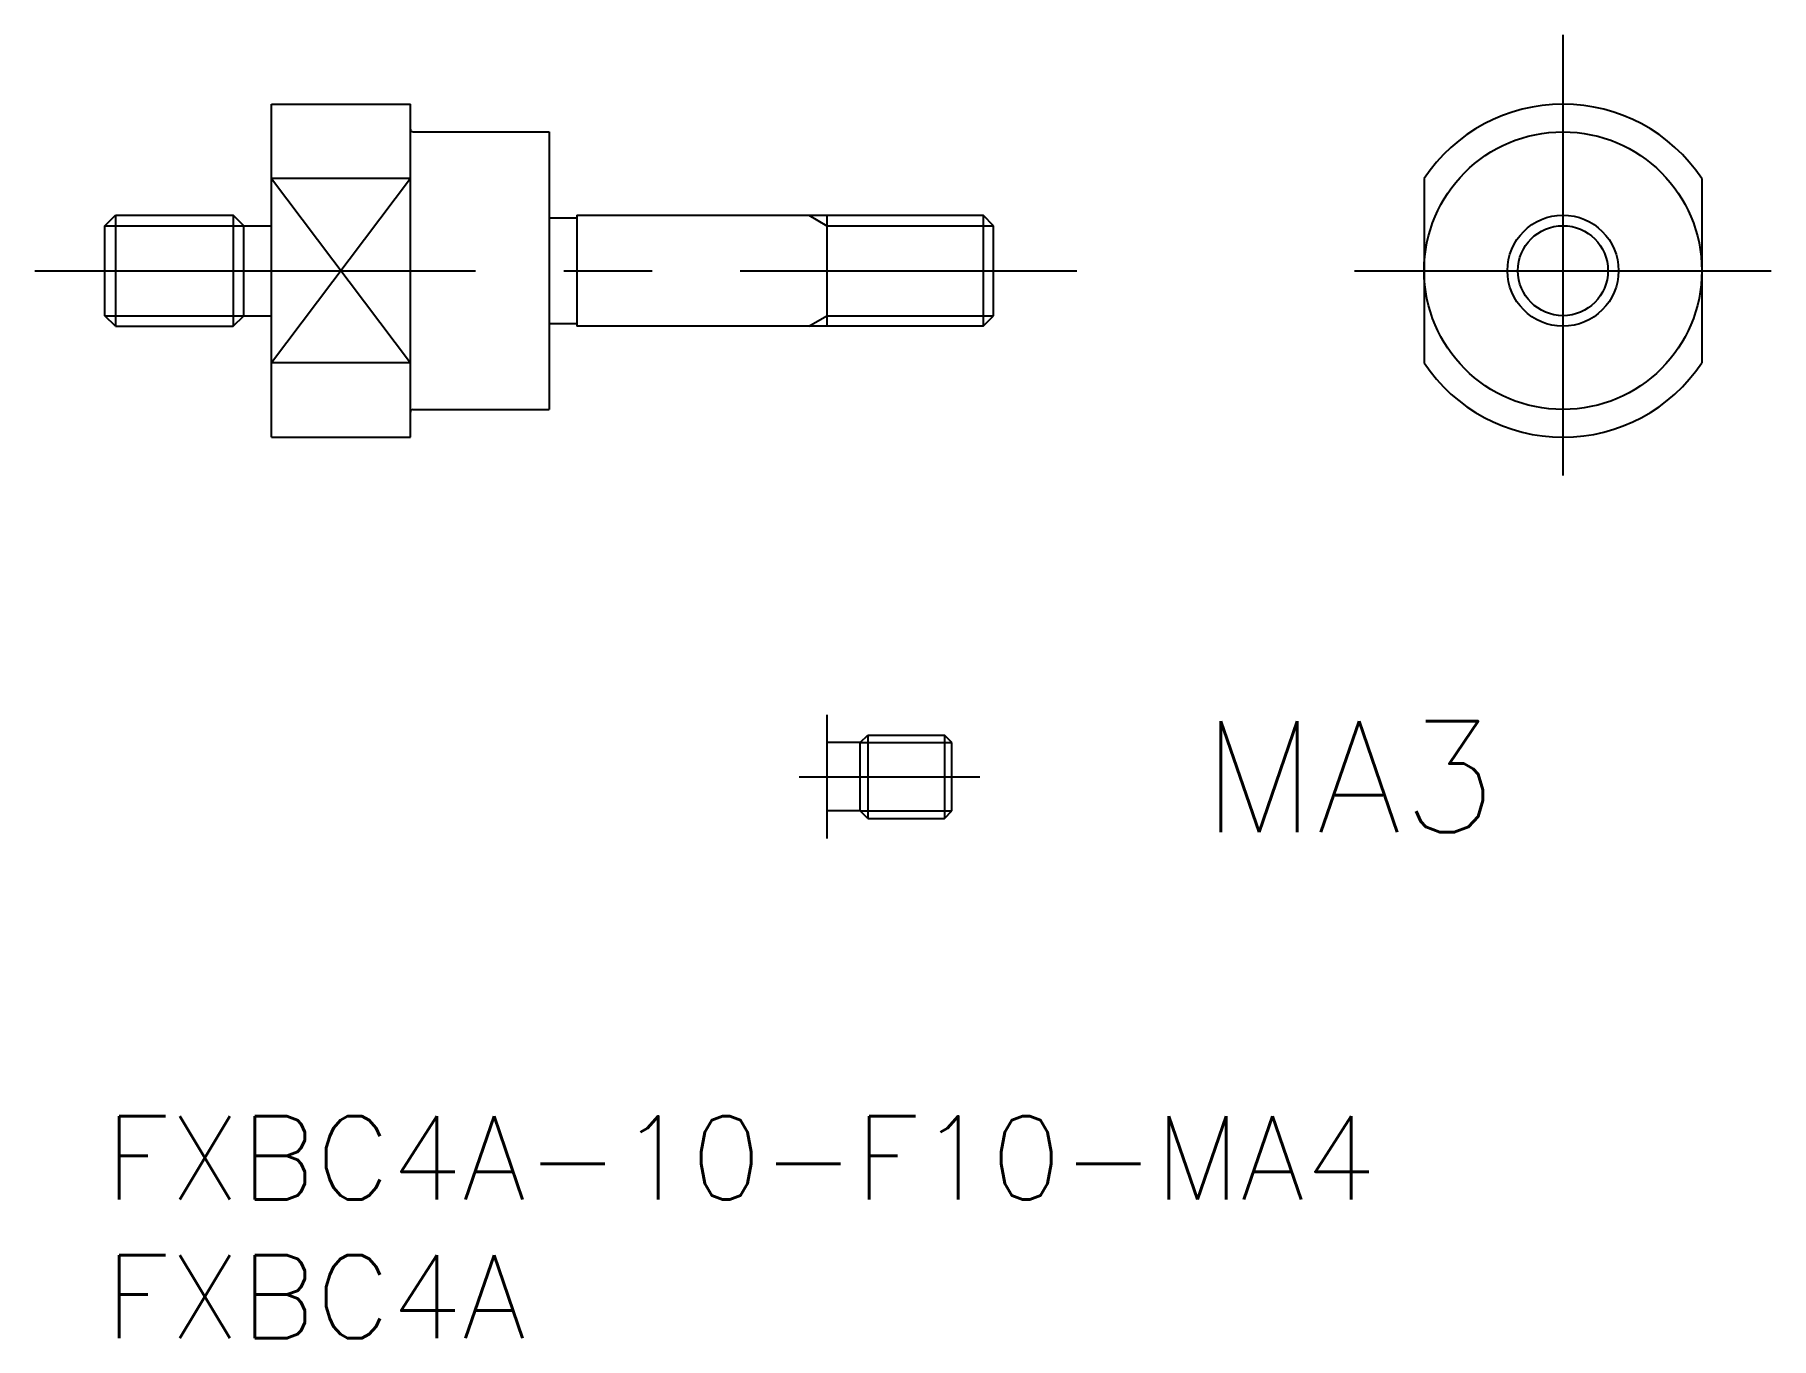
# Model space of a CAD drawing. Extents: x -2.5 to 60, y -8 to 39.
import ezdxf

# ---------------------------------------------------------------- set-up
doc = ezdxf.new("R2010")
doc.units = 0
doc.header["$LTSCALE"] = 0.5
doc.linetypes.add('CENTER', pattern=[50.8, 31.75, -6.35, 6.35, -6.35])
for name, color, linetype in [('MSM_CENTER', 1, 'CENTER'), ('MSM_CONTINUOUS', 7, 'CONTINUOUS'), ('MSM_NARROW', 5, 'CONTINUOUS'), ('MSM_PART_NUMBER', 7, 'CONTINUOUS')]:
    doc.layers.add(name, color=color, linetype=linetype)
doc.styles.get("Standard").update_dxf_attribs({"font": 'txt.shx', "height": 3, "bigfont": 'bigfont.shx'})

# ---------------------------------------------------------------- blocks, each defined once
blk = doc.blocks.new('*U4')
at = {"layer": 'MSM_PART_NUMBER'}
blk.add_text('FXBC4A-10-F10-MA4', height=3, dxfattribs=at).set_placement((0, -3))
blk = doc.blocks.new('*U5')
at = {"layer": 'MSM_PART_NUMBER'}
blk.add_text('FXBC4A', height=3, dxfattribs=at).set_placement((0, -8))
blk = doc.blocks.new('*U6')
at = {"layer": 'MSM_PART_NUMBER'}
blk.add_text('MA3', height=4, dxfattribs=at).set_placement((39.5, 10.2295))

msp = doc.modelspace()

# ---------------------------------------------------------------- linework, layer by layer
at = {"layer": 'MSM_CENTER'}
for p, q in [((52.5, 38.959), (52.5, 21.959)), ((-2.523, 30.459), (35, 30.459)), ((45, 30.459), (60, 30.459)), ((25, 12.229), (31.5, 12.229))]:
    msp.add_line(p, q, dxfattribs=at)
at = {"layer": 'MSM_CONTINUOUS'}
for p, q in [((6, 24.459), (6, 36.459)), ((6, 36.459), (11, 36.459)), ((11, 24.459), (11, 36.459)), ((11.1, 35.459), (16, 35.459)), ((16, 35.459), (16, 25.459)), ((11, 33.776), (6, 33.776)), ((47.5, 33.776), (47.5, 27.142)), ((57.5, 33.776), (57.5, 27.142)), ((0, 32.08), (0.379, 32.459)), ((0, 28.838), (0, 32.08)), ((0.379, 32.459), (4.621, 32.459)), ((0.379, 32.459), (0.379, 28.459)), ((5, 32.08), (4.621, 32.459)), ((4.621, 32.459), (4.621, 28.459)), ((5, 28.838), (5, 32.08)), ((5, 32.08), (6, 32.08)), ((16, 32.359), (17, 32.359)), ((17, 32.459), (31.621, 32.459)), ((17, 32.459), (17, 28.459)), ((26, 32.459), (26, 28.459)), ((32, 32.08), (31.621, 32.459)), ((31.621, 32.459), (31.621, 28.459)), ((32, 28.838), (32, 32.08)), ((0.379, 28.459), (0, 28.838)), ((4.621, 28.459), (5, 28.838)), ((5, 28.838), (6, 28.838)), ((31.621, 28.459), (32, 28.838)), ((0.379, 28.459), (4.621, 28.459)), ((16, 28.559), (17, 28.559)), ((31.621, 28.459), (17, 28.459)), ((11, 27.142), (6, 27.142)), ((11.1, 25.459), (16, 25.459)), ((6, 24.459), (11, 24.459)), ((26, 14.459), (26, 10)), ((27.2, 13.459), (26, 13.459)), ((27.2, 13.459), (27.47, 13.729)), ((27.2, 11), (27.2, 13.459)), ((27.47, 13.729), (30.229, 13.729)), ((27.47, 13.729), (27.47, 10.729)), ((30.5, 13.459), (30.229, 13.729)), ((30.229, 13.729), (30.229, 10.729)), ((30.5, 11), (30.5, 13.459)), ((27.2, 11), (26, 11)), ((27.47, 10.729), (27.2, 11)), ((27.47, 10.729), (30.229, 10.729)), ((30.229, 10.729), (30.5, 11))]:
    msp.add_line(p, q, dxfattribs=at)
for radius in [5, 2]:
    msp.add_circle((52.5, 30.459), radius, dxfattribs=at)
for centre, radius, start, end in [((52.5, 30.459), 6, 33.55731, 146.44269), ((11.1, 35.559), 0.1, 180, 270), ((52.5, 30.459), 6, 213.55731, 326.44269), ((11.1, 25.359), 0.1, 90, 180)]:
    msp.add_arc(centre, radius, start, end, dxfattribs=at)
at = {"layer": 'MSM_NARROW'}
for p, q in [((6, 33.776), (11, 27.142)), ((11, 33.776), (6, 27.142)), ((0, 32.08), (5, 32.08)), ((25.344, 32.459), (26, 32.08)), ((26, 32.08), (32, 32.08)), ((0, 28.838), (5, 28.838)), ((25.344, 28.459), (26, 28.838)), ((26, 28.838), (32, 28.838)), ((27.2, 13.459), (30.5, 13.459)), ((27.2, 11), (30.5, 11))]:
    msp.add_line(p, q, dxfattribs=at)
msp.add_circle((52.5, 30.459), 1.621, dxfattribs=at)

# ---------------------------------------------------------------- block references
at = {"layer": 'MSM_CONTINUOUS'}
for name in ['*U6', '*U4', '*U5']:
    msp.add_blockref(name, (0, 0), dxfattribs=at)

doc.saveas('drawing.dxf')
